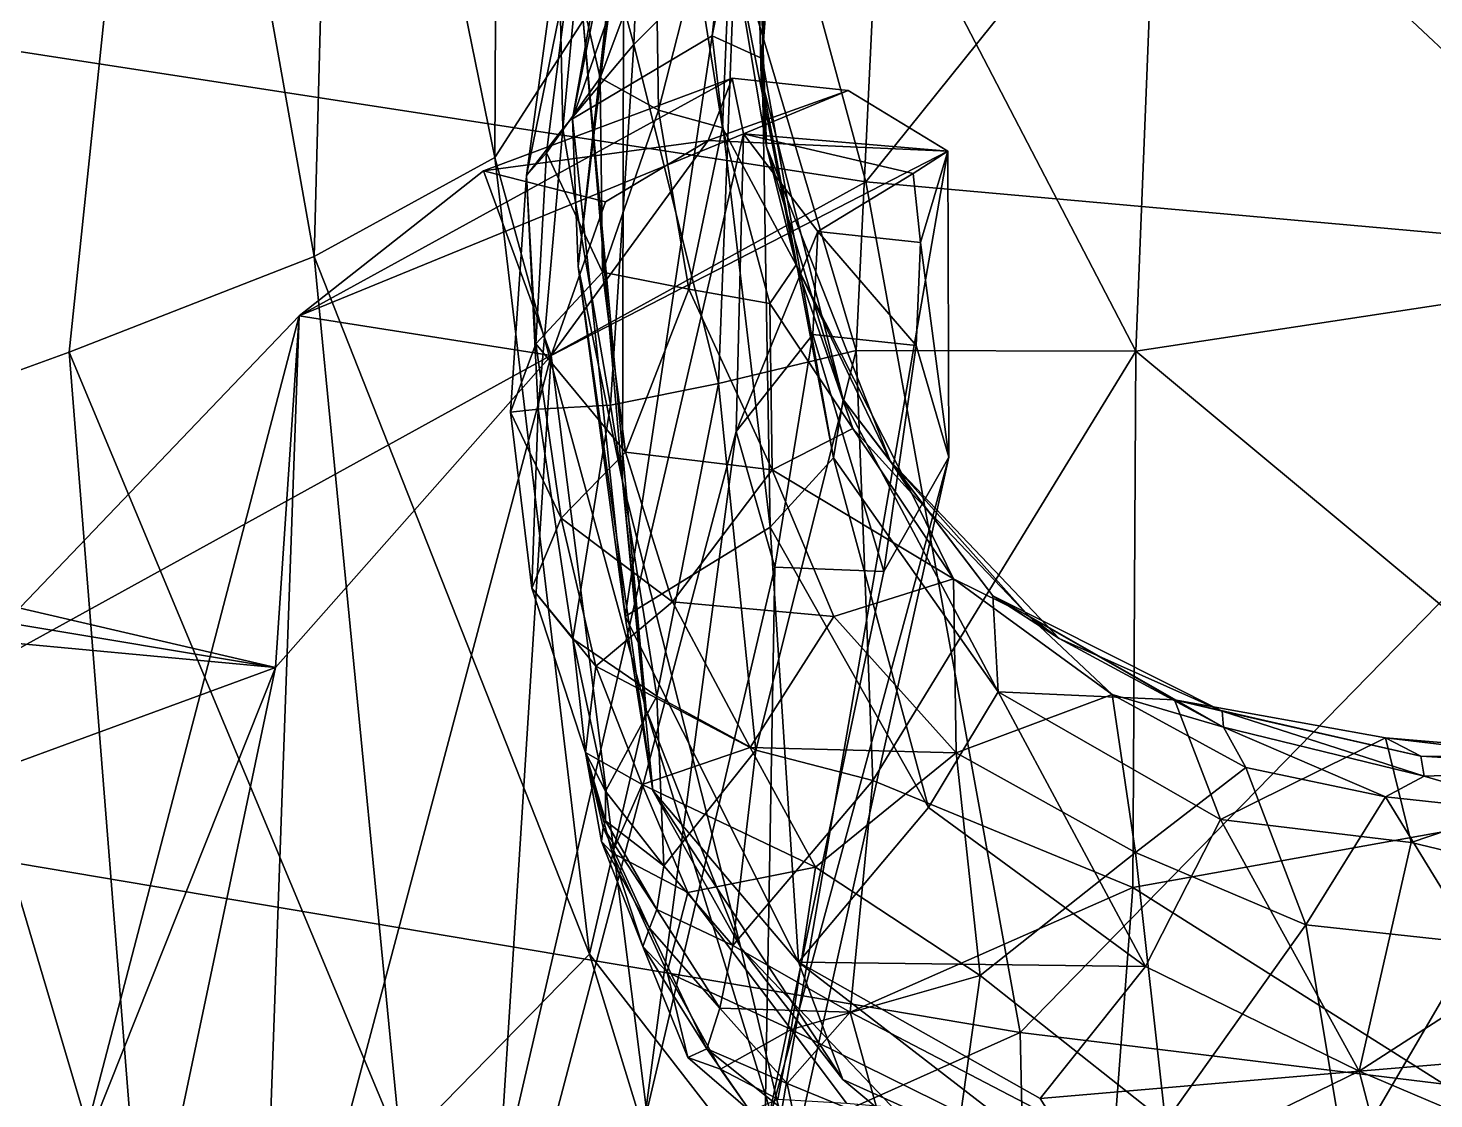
# Model space of a CAD drawing. Extents: x -1.1 to 1.1, y -3.78 to 5.59.
# Drawn here: x 0.412 to 0.7621, y 0.7718 to 1.0385 of the extents above; entities that cross this region are included whole.
import ezdxf

# ---------------------------------------------------------------- set-up
doc = ezdxf.new("R2010")
doc.units = 0
doc.layers.add('STEGOSRS$LWO', color=1, linetype='CONTINUOUS')

msp = doc.modelspace()

# ---------------------------------------------------------------- linework, layer by layer
at = {"layer": 'STEGOSRS$LWO'}
for points in [[(0.31359, 1.0476, 3.16647), (0.62066, 1.00022, 2.93404), (0.56274, 1.2133, 2.87026)], [(0.76454, 1.17932, 2.73385), (0.56274, 1.2133, 2.87026), (0.62066, 1.00022, 2.93404)], [(0.48896, 1.19879, 1.4762), (0.52916, 1.20213, 1.37961), (0.52826, 1.00633, 1.36482)], [(0.52826, 1.00633, 1.36482), (0.52916, 1.20213, 1.37961), (0.55025, 1.04044, 1.2709)], [(0.44632, 1.18907, 1.57167), (0.48896, 1.19879, 1.4762), (0.48321, 0.98169, 1.44832)], [(0.52826, 1.00633, 1.36482), (0.48321, 0.98169, 1.44832), (0.48896, 1.19879, 1.4762)], [(0.37465, 0.94053, 1.57852), (0.39854, 1.19274, 1.65466), (0.44632, 1.18907, 1.57167)], [(0.42219, 0.95779, 1.52469), (0.37465, 0.94053, 1.57852), (0.44632, 1.18907, 1.57167)], [(0.48321, 0.98169, 1.44832), (0.42219, 0.95779, 1.52469), (0.44632, 1.18907, 1.57167)], [(0.62066, 1.00022, 2.93404), (0.84637, 0.98004, 2.77876), (0.76454, 1.17932, 2.73385)], [(0.58235, 1.03664, 0.88125), (0.59501, 1.15146, 0.93464), (0.60215, 1.15306, 0.89389)], [(0.58235, 1.03664, 0.88125), (0.60215, 1.15306, 0.89389), (0.60292, 1.13917, 0.78231)], [(0.59501, 1.15146, 0.93464), (0.58235, 1.03664, 0.88125), (0.54755, 1.01596, 0.9862)], [(0.54755, 1.01596, 0.9862), (0.57185, 1.13595, 1.01951), (0.59501, 1.15146, 0.93464)], [(0.60292, 1.13917, 0.78231), (0.59479, 1.03098, 0.76969), (0.58235, 1.03664, 0.88125)], [(0.59479, 1.03098, 0.76969), (0.60292, 1.13917, 0.78231), (0.59806, 1.12294, 0.63143)], [(0.56533, 1.11625, 1.0837), (0.57185, 1.13595, 1.01951), (0.54755, 1.01596, 0.9862)], [(0.59461, 1.02613, 0.62775), (0.59806, 1.12294, 0.63143), (0.59272, 1.10062, 0.48097)], [(0.59806, 1.12294, 0.63143), (0.59461, 1.02613, 0.62775), (0.59479, 1.03098, 0.76969)], [(0.69351, 1.09953, -0.00308), (0.82329, 1.12235, -0.00414), (0.82258, 0.97858, -0.00036)], [(0.54897, 0.97915, 1.05595), (0.56533, 1.11625, 1.0837), (0.54755, 1.01596, 0.9862)], [(0.56037, 1.08062, 1.17209), (0.56533, 1.11625, 1.0837), (0.54897, 0.97915, 1.05595)], [(0.5512, 1.07741, 0.04855), (0.56566, 1.10465, 0.0311), (0.56285, 1.03442, 0.0238)], [(0.58811, 1.0597, 0.00917), (0.56285, 1.03442, 0.0238), (0.56566, 1.10465, 0.0311)], [(0.59586, 1.00903, 0.48787), (0.59272, 1.10062, 0.48097), (0.58694, 1.06235, 0.37604)], [(0.59272, 1.10062, 0.48097), (0.59586, 1.00903, 0.48787), (0.59461, 1.02613, 0.62775)], [(0.62416, 1.08083, 0.00124), (0.69351, 1.09953, -0.00308), (0.68794, 0.95809, -0.00376)], [(0.82258, 0.97858, -0.00036), (0.68794, 0.95809, -0.00376), (0.69351, 1.09953, -0.00308)], [(0.56006, 0.92557, 1.15558), (0.56037, 1.08062, 1.17209), (0.54897, 0.97915, 1.05595)], [(0.55025, 1.04044, 1.2709), (0.56037, 1.08062, 1.17209), (0.56006, 0.92557, 1.15558)], [(0.58811, 1.0597, 0.00917), (0.62416, 1.08083, 0.00124), (0.61822, 0.95827, -0.00129)], [(0.68794, 0.95809, -0.00376), (0.61822, 0.95827, -0.00129), (0.62416, 1.08083, 0.00124)], [(0.54416, 1.06098, 0.07449), (0.5512, 1.07741, 0.04855), (0.54513, 1.01349, 0.04554)], [(0.56285, 1.03442, 0.0238), (0.54513, 1.01349, 0.04554), (0.5512, 1.07741, 0.04855)], [(0.55443, 1.02612, 0.17167), (0.56104, 1.07463, 0.1743), (0.54743, 1.05725, 0.11744)], [(0.56104, 1.07463, 0.1743), (0.55443, 1.02612, 0.17167), (0.56835, 1.06317, 0.23394)], [(0.56903, 1.01813, 0.24027), (0.56835, 1.06317, 0.23394), (0.55443, 1.02612, 0.17167)], [(0.57839, 1.05488, 0.3017), (0.56835, 1.06317, 0.23394), (0.56903, 1.01813, 0.24027)], [(0.58694, 1.06235, 0.37604), (0.57839, 1.05488, 0.3017), (0.58496, 1.01371, 0.31708)], [(0.60332, 0.9796, 0.38695), (0.58694, 1.06235, 0.37604), (0.58496, 1.01371, 0.31708)], [(0.58694, 1.06235, 0.37604), (0.60332, 0.9796, 0.38695), (0.59586, 1.00903, 0.48787)], [(0.54743, 1.05725, 0.11744), (0.54416, 1.06098, 0.07449), (0.53608, 1.00184, 0.07831)], [(0.54513, 1.01349, 0.04554), (0.53608, 1.00184, 0.07831), (0.54416, 1.06098, 0.07449)], [(0.56285, 1.03442, 0.0238), (0.58811, 1.0597, 0.00917), (0.58393, 0.95004, 0.00866)], [(0.61822, 0.95827, -0.00129), (0.58393, 0.95004, 0.00866), (0.58811, 1.0597, 0.00917)], [(0.54112, 1.00745, 0.12211), (0.54743, 1.05725, 0.11744), (0.53608, 1.00184, 0.07831)], [(0.54743, 1.05725, 0.11744), (0.54112, 1.00745, 0.12211), (0.55443, 1.02612, 0.17167)], [(0.58496, 1.01371, 0.31708), (0.57839, 1.05488, 0.3017), (0.56903, 1.01813, 0.24027)], [(0.62066, 1.00022, 2.93404), (0.31359, 1.0476, 3.16647), (0.3352, 0.84302, 3.22261)], [(0.52826, 1.00633, 1.36482), (0.55025, 1.04044, 1.2709), (0.56593, 0.86869, 1.26888)], [(0.56593, 0.86869, 1.26888), (0.55025, 1.04044, 1.2709), (0.56006, 0.92557, 1.15558)], [(0.56066, 0.892, 0.95696), (0.54755, 1.01596, 0.9862), (0.58235, 1.03664, 0.88125)], [(0.58235, 1.03664, 0.88125), (0.59679, 0.9142, 0.85833), (0.56066, 0.892, 0.95696)], [(0.59679, 0.9142, 0.85833), (0.58235, 1.03664, 0.88125), (0.59479, 1.03098, 0.76969)], [(0.54513, 1.01349, 0.04554), (0.56285, 1.03442, 0.0238), (0.55703, 0.94465, 0.02714)], [(0.58393, 0.95004, 0.00866), (0.55703, 0.94465, 0.02714), (0.56285, 1.03442, 0.0238)], [(0.61258, 0.93153, 0.75887), (0.59479, 1.03098, 0.76969), (0.59461, 1.02613, 0.62775)], [(0.59479, 1.03098, 0.76969), (0.61258, 0.93153, 0.75887), (0.59679, 0.9142, 0.85833)], [(0.58736, 1.0261, 4.2167), (0.52544, 1.00301, 3.96242), (0.4795, 0.9669, 3.84858)], [(0.4795, 0.9669, 3.84858), (0.59014, 1.01219, 4.29613), (0.58736, 1.0261, 4.2167)], [(0.58139, 1.01051, 4.05227), (0.52544, 1.00301, 3.96242), (0.58736, 1.0261, 4.2167)], [(0.55505, 0.97775, 0.17918), (0.55443, 1.02612, 0.17167), (0.54112, 1.00745, 0.12211)], [(0.55443, 1.02612, 0.17167), (0.55505, 0.97775, 0.17918), (0.56903, 1.01813, 0.24027)], [(0.61625, 1.02298, 4.2154), (0.58139, 1.01051, 4.05227), (0.58736, 1.0261, 4.2167)], [(0.61625, 1.02298, 4.2154), (0.58736, 1.0261, 4.2167), (0.59014, 1.01219, 4.29613)], [(0.59461, 1.02613, 0.62775), (0.61502, 0.94601, 0.62704), (0.61258, 0.93153, 0.75887)], [(0.61502, 0.94601, 0.62704), (0.59461, 1.02613, 0.62775), (0.59586, 1.00903, 0.48787)], [(0.58139, 1.01051, 4.05227), (0.61625, 1.02298, 4.2154), (0.64109, 1.00793, 4.2758)], [(0.64109, 1.00793, 4.2758), (0.61625, 1.02298, 4.2154), (0.59014, 1.01219, 4.29613)], [(0.54897, 0.97915, 1.05595), (0.54755, 1.01596, 0.9862), (0.56066, 0.892, 0.95696)], [(0.57653, 0.9735, 0.24416), (0.56903, 1.01813, 0.24027), (0.55505, 0.97775, 0.17918)], [(0.58496, 1.01371, 0.31708), (0.56903, 1.01813, 0.24027), (0.57653, 0.9735, 0.24416)], [(0.46131, 0.45607, 4.04052), (0.58836, 0.93803, 4.32933), (0.59014, 1.01219, 4.29613)], [(0.46131, 0.45607, 4.04052), (0.59014, 1.01219, 4.29613), (0.4795, 0.9669, 3.84858)], [(0.53608, 1.00184, 0.07831), (0.54513, 1.01349, 0.04554), (0.53901, 0.94364, 0.05123)], [(0.55703, 0.94465, 0.02714), (0.53901, 0.94364, 0.05123), (0.54513, 1.01349, 0.04554)], [(0.59676, 0.96992, 0.314), (0.58496, 1.01371, 0.31708), (0.57653, 0.9735, 0.24416)], [(0.60332, 0.9796, 0.38695), (0.58496, 1.01371, 0.31708), (0.59676, 0.96992, 0.314)], [(0.59014, 1.01219, 4.29613), (0.58836, 0.93803, 4.32933), (0.60869, 0.98786, 4.33228)], [(0.6324, 1.00236, 4.30831), (0.59014, 1.01219, 4.29613), (0.60869, 0.98786, 4.33228)], [(0.6324, 1.00236, 4.30831), (0.64109, 1.00793, 4.2758), (0.59014, 1.01219, 4.29613)], [(0.58139, 1.01051, 4.05227), (0.55577, 0.99528, 3.94082), (0.52544, 1.00301, 3.96242)], [(0.64109, 1.00793, 4.2758), (0.54229, 0.95698, 3.8316), (0.58139, 1.01051, 4.05227)], [(0.54229, 0.95698, 3.8316), (0.55577, 0.99528, 3.94082), (0.58139, 1.01051, 4.05227)], [(0.62667, 0.93076, 0.48277), (0.59586, 1.00903, 0.48787), (0.60332, 0.9796, 0.38695)], [(0.59586, 1.00903, 0.48787), (0.62667, 0.93076, 0.48277), (0.61502, 0.94601, 0.62704)], [(0.48321, 0.98169, 1.44832), (0.52826, 1.00633, 1.36482), (0.55177, 0.80787, 1.37434)], [(0.55177, 0.80787, 1.37434), (0.52826, 1.00633, 1.36482), (0.56593, 0.86869, 1.26888)], [(0.53842, 0.95991, 0.12087), (0.54112, 1.00745, 0.12211), (0.53608, 1.00184, 0.07831)], [(0.54112, 1.00745, 0.12211), (0.53842, 0.95991, 0.12087), (0.55505, 0.97775, 0.17918)], [(0.54229, 0.95698, 3.8316), (0.64109, 1.00793, 4.2758), (0.58024, 0.65662, 4.16274)], [(0.64109, 1.00793, 4.2758), (0.64133, 0.9317, 4.31803), (0.58024, 0.65662, 4.16274)], [(0.6324, 1.00236, 4.30831), (0.6343, 0.98514, 4.32702), (0.64109, 1.00793, 4.2758)], [(0.64133, 0.9317, 4.31803), (0.64109, 1.00793, 4.2758), (0.6343, 0.98514, 4.32702)], [(0.54229, 0.95698, 3.8316), (0.4795, 0.9669, 3.84858), (0.52544, 1.00301, 3.96242)], [(0.55577, 0.99528, 3.94082), (0.54229, 0.95698, 3.8316), (0.52544, 1.00301, 3.96242)], [(0.53608, 1.00184, 0.07831), (0.53212, 0.94288, 0.08055), (0.53842, 0.95991, 0.12087)], [(0.53901, 0.94364, 0.05123), (0.53212, 0.94288, 0.08055), (0.53608, 1.00184, 0.07831)], [(0.6343, 0.98514, 4.32702), (0.6324, 1.00236, 4.30831), (0.60869, 0.98786, 4.33228)], [(0.3352, 0.84302, 3.22261), (0.65912, 0.78833, 2.9548), (0.62066, 1.00022, 2.93404)], [(0.84637, 0.98004, 2.77876), (0.62066, 1.00022, 2.93404), (0.65912, 0.78833, 2.9548)], [(0.58836, 0.93803, 4.32933), (0.60742, 0.96218, 4.3397), (0.60869, 0.98786, 4.33228)], [(0.60869, 0.98786, 4.33228), (0.60742, 0.96218, 4.3397), (0.63316, 0.95944, 4.33441)], [(0.63316, 0.95944, 4.33441), (0.6343, 0.98514, 4.32702), (0.60869, 0.98786, 4.33228)], [(0.6343, 0.98514, 4.32702), (0.63316, 0.95944, 4.33441), (0.64133, 0.9317, 4.31803)], [(0.42219, 0.95779, 1.52469), (0.48321, 0.98169, 1.44832), (0.50482, 0.7598, 1.46118)], [(0.55177, 0.80787, 1.37434), (0.50482, 0.7598, 1.46118), (0.48321, 0.98169, 1.44832)], [(0.56079, 0.93288, 0.1828), (0.55505, 0.97775, 0.17918), (0.53842, 0.95991, 0.12087)], [(0.56759, 0.84866, 1.03662), (0.54897, 0.97915, 1.05595), (0.56066, 0.892, 0.95696)], [(0.56006, 0.92557, 1.15558), (0.54897, 0.97915, 1.05595), (0.56759, 0.84866, 1.03662)], [(0.55505, 0.97775, 0.17918), (0.56079, 0.93288, 0.1828), (0.57653, 0.9735, 0.24416)], [(0.60332, 0.9796, 0.38695), (0.59676, 0.96992, 0.314), (0.61741, 0.93881, 0.33801)], [(0.63209, 0.92263, 0.38628), (0.60332, 0.9796, 0.38695), (0.61741, 0.93881, 0.33801)], [(0.60332, 0.9796, 0.38695), (0.63209, 0.92263, 0.38628), (0.62667, 0.93076, 0.48277)], [(0.65912, 0.78833, 2.9548), (0.88948, 0.76026, 2.774), (0.84637, 0.98004, 2.77876)], [(0.68794, 0.95809, -0.00376), (0.82258, 0.97858, -0.00036), (0.81986, 0.84834, 0.00208)], [(0.59729, 0.92852, 0.25727), (0.57653, 0.9735, 0.24416), (0.56079, 0.93288, 0.1828)], [(0.59676, 0.96992, 0.314), (0.57653, 0.9735, 0.24416), (0.59729, 0.92852, 0.25727)], [(0.21911, -0.02967, 3.45069), (0.46131, 0.45607, 4.04052), (0.4795, 0.9669, 3.84858)], [(0.21911, -0.02967, 3.45069), (0.4795, 0.9669, 3.84858), (0.40642, 0.8905, 3.61086)], [(0.47363, 0.87924, 3.58584), (0.40642, 0.8905, 3.61086), (0.4795, 0.9669, 3.84858)], [(0.54229, 0.95698, 3.8316), (0.47363, 0.87924, 3.58584), (0.4795, 0.9669, 3.84858)], [(0.61741, 0.93881, 0.33801), (0.59676, 0.96992, 0.314), (0.59729, 0.92852, 0.25727)], [(0.54474, 0.91645, 0.12451), (0.53842, 0.95991, 0.12087), (0.53212, 0.94288, 0.08055)], [(0.53842, 0.95991, 0.12087), (0.54474, 0.91645, 0.12451), (0.56079, 0.93288, 0.1828)], [(0.59794, 0.90424, 4.32708), (0.60742, 0.96218, 4.3397), (0.58836, 0.93803, 4.32933)], [(0.60742, 0.96218, 4.3397), (0.59794, 0.90424, 4.32708), (0.62513, 0.90322, 4.32233)], [(0.62513, 0.90322, 4.32233), (0.63316, 0.95944, 4.33441), (0.60742, 0.96218, 4.3397)], [(0.54229, 0.95698, 3.8316), (0.50533, 0.3749, 3.97895), (0.29168, 0.0152, 3.35456)], [(0.47363, 0.87924, 3.58584), (0.54229, 0.95698, 3.8316), (0.29168, 0.0152, 3.35456)], [(0.37465, 0.94053, 1.57852), (0.42219, 0.95779, 1.52469), (0.44146, 0.71527, 1.54431)], [(0.50482, 0.7598, 1.46118), (0.44146, 0.71527, 1.54431), (0.42219, 0.95779, 1.52469)], [(0.54229, 0.95698, 3.8316), (0.58024, 0.65662, 4.16274), (0.50533, 0.3749, 3.97895)], [(0.58393, 0.95004, 0.00866), (0.61822, 0.95827, -0.00129), (0.59326, 0.85866, 0.01251)], [(0.61822, 0.95827, -0.00129), (0.62235, 0.85112, 0.00329), (0.59326, 0.85866, 0.01251)], [(0.61822, 0.95827, -0.00129), (0.68794, 0.95809, -0.00376), (0.62235, 0.85112, 0.00329)], [(0.68794, 0.95809, -0.00376), (0.68717, 0.82445, -0.00112), (0.62235, 0.85112, 0.00329)], [(0.64133, 0.9317, 4.31803), (0.63316, 0.95944, 4.33441), (0.62513, 0.90322, 4.32233)], [(0.81986, 0.84834, 0.00208), (0.68717, 0.82445, -0.00112), (0.68794, 0.95809, -0.00376)], [(0.55703, 0.94465, 0.02714), (0.58393, 0.95004, 0.00866), (0.56856, 0.87211, 0.02736)], [(0.58393, 0.95004, 0.00866), (0.59326, 0.85866, 0.01251), (0.56856, 0.87211, 0.02736)], [(0.65358, 0.87324, 0.74305), (0.61258, 0.93153, 0.75887), (0.61502, 0.94601, 0.62704)], [(0.61502, 0.94601, 0.62704), (0.6523, 0.89709, 0.60036), (0.65358, 0.87324, 0.74305)], [(0.6523, 0.89709, 0.60036), (0.61502, 0.94601, 0.62704), (0.62667, 0.93076, 0.48277)], [(0.53212, 0.94288, 0.08055), (0.53901, 0.94364, 0.05123), (0.53741, 0.89907, 0.07887)], [(0.53212, 0.94288, 0.08055), (0.53741, 0.89907, 0.07887), (0.54474, 0.91645, 0.12451)], [(0.53901, 0.94364, 0.05123), (0.54767, 0.88644, 0.04976), (0.53741, 0.89907, 0.07887)], [(0.53901, 0.94364, 0.05123), (0.55703, 0.94465, 0.02714), (0.54767, 0.88644, 0.04976)], [(0.55703, 0.94465, 0.02714), (0.56856, 0.87211, 0.02736), (0.54767, 0.88644, 0.04976)], [(0.44146, 0.71527, 1.54431), (0.38425, 0.68401, 1.59918), (0.37465, 0.94053, 1.57852)], [(0.64245, 0.90137, 0.32536), (0.61741, 0.93881, 0.33801), (0.59729, 0.92852, 0.25727)], [(0.63209, 0.92263, 0.38628), (0.61741, 0.93881, 0.33801), (0.64245, 0.90137, 0.32536)], [(0.58836, 0.93803, 4.32933), (0.46131, 0.45607, 4.04052), (0.5654, 0.76587, 4.25452)], [(0.5654, 0.76587, 4.25452), (0.59794, 0.90424, 4.32708), (0.58836, 0.93803, 4.32933)], [(0.57245, 0.89562, 0.18651), (0.56079, 0.93288, 0.1828), (0.54474, 0.91645, 0.12451)], [(0.56079, 0.93288, 0.1828), (0.57245, 0.89562, 0.18651), (0.59729, 0.92852, 0.25727)], [(0.58024, 0.65662, 4.16274), (0.64133, 0.9317, 4.31803), (0.59548, 0.76248, 4.24797)], [(0.64133, 0.9317, 4.31803), (0.62513, 0.90322, 4.32233), (0.59548, 0.76248, 4.24797)], [(0.63627, 0.84439, 0.85452), (0.59679, 0.9142, 0.85833), (0.61258, 0.93153, 0.75887)], [(0.61258, 0.93153, 0.75887), (0.65358, 0.87324, 0.74305), (0.63627, 0.84439, 0.85452)], [(0.61267, 0.89196, 0.24274), (0.59729, 0.92852, 0.25727), (0.57245, 0.89562, 0.18651)], [(0.59729, 0.92852, 0.25727), (0.61267, 0.89196, 0.24274), (0.64245, 0.90137, 0.32536)], [(0.62667, 0.93076, 0.48277), (0.63209, 0.92263, 0.38628), (0.66116, 0.89216, 0.39761)], [(0.66879, 0.88651, 0.4767), (0.62667, 0.93076, 0.48277), (0.66116, 0.89216, 0.39761)], [(0.62667, 0.93076, 0.48277), (0.66879, 0.88651, 0.4767), (0.6523, 0.89709, 0.60036)], [(0.58953, 0.80945, 1.14505), (0.56006, 0.92557, 1.15558), (0.56759, 0.84866, 1.03662)], [(0.56593, 0.86869, 1.26888), (0.56006, 0.92557, 1.15558), (0.58953, 0.80945, 1.14505)], [(0.66116, 0.89216, 0.39761), (0.63209, 0.92263, 0.38628), (0.64245, 0.90137, 0.32536)], [(0.55341, 0.87959, 0.12476), (0.54474, 0.91645, 0.12451), (0.53741, 0.89907, 0.07887)], [(0.54474, 0.91645, 0.12451), (0.55341, 0.87959, 0.12476), (0.57245, 0.89562, 0.18651)], [(0.60387, 0.80589, 0.95837), (0.56066, 0.892, 0.95696), (0.59679, 0.9142, 0.85833)], [(0.59679, 0.9142, 0.85833), (0.63627, 0.84439, 0.85452), (0.60387, 0.80589, 0.95837)], [(0.37737, 0.88828, 3.20688), (0.3688, 0.90362, 3.22251), (0.47363, 0.87924, 3.58584)], [(0.47363, 0.87924, 3.58584), (0.3688, 0.90362, 3.22251), (0.40642, 0.8905, 3.61086)], [(0.59794, 0.90424, 4.32708), (0.5654, 0.76587, 4.25452), (0.59548, 0.76248, 4.24797)], [(0.59548, 0.76248, 4.24797), (0.62513, 0.90322, 4.32233), (0.59794, 0.90424, 4.32708)], [(0.64245, 0.90137, 0.32536), (0.61267, 0.89196, 0.24274), (0.64316, 0.85798, 0.25096)], [(0.66116, 0.89216, 0.39761), (0.64245, 0.90137, 0.32536), (0.68198, 0.87256, 0.33922)], [(0.68198, 0.87256, 0.33922), (0.64245, 0.90137, 0.32536), (0.64316, 0.85798, 0.25096)], [(0.53741, 0.89907, 0.07887), (0.55078, 0.8581, 0.0779), (0.55341, 0.87959, 0.12476)], [(0.53741, 0.89907, 0.07887), (0.54767, 0.88644, 0.04976), (0.55078, 0.8581, 0.0779)], [(0.65358, 0.87324, 0.74305), (0.6523, 0.89709, 0.60036), (0.69756, 0.87125, 0.62755)], [(0.6523, 0.89709, 0.60036), (0.66879, 0.88651, 0.4767), (0.70944, 0.86836, 0.49014)], [(0.69756, 0.87125, 0.62755), (0.6523, 0.89709, 0.60036), (0.70944, 0.86836, 0.49014)], [(0.59186, 0.85931, 0.19087), (0.57245, 0.89562, 0.18651), (0.55341, 0.87959, 0.12476)], [(0.57245, 0.89562, 0.18651), (0.59186, 0.85931, 0.19087), (0.61267, 0.89196, 0.24274)], [(0.56759, 0.84866, 1.03662), (0.56066, 0.892, 0.95696), (0.60387, 0.80589, 0.95837)], [(0.64316, 0.85798, 0.25096), (0.61267, 0.89196, 0.24274), (0.59186, 0.85931, 0.19087)], [(0.70972, 0.86437, 0.39409), (0.66116, 0.89216, 0.39761), (0.68198, 0.87256, 0.33922)], [(0.66879, 0.88651, 0.4767), (0.66116, 0.89216, 0.39761), (0.70972, 0.86437, 0.39409)], [(0.35638, 0.8363, 3.15945), (0.37737, 0.88828, 3.20688), (0.47363, 0.87924, 3.58584)], [(0.54767, 0.88644, 0.04976), (0.55577, 0.84846, 0.05224), (0.55078, 0.8581, 0.0779)], [(0.54767, 0.88644, 0.04976), (0.56856, 0.87211, 0.02736), (0.55577, 0.84846, 0.05224)], [(0.70944, 0.86836, 0.49014), (0.66879, 0.88651, 0.4767), (0.70972, 0.86437, 0.39409)], [(0.29168, 0.0152, 3.35456), (0.30709, 0.46132, 3.17871), (0.47363, 0.87924, 3.58584)], [(0.30709, 0.46132, 3.17871), (0.35638, 0.8363, 3.15945), (0.47363, 0.87924, 3.58584)], [(0.56497, 0.85011, 0.12407), (0.55341, 0.87959, 0.12476), (0.55078, 0.8581, 0.0779)], [(0.55341, 0.87959, 0.12476), (0.56497, 0.85011, 0.12407), (0.59186, 0.85931, 0.19087)], [(0.56856, 0.87211, 0.02736), (0.57033, 0.82989, 0.03675), (0.55577, 0.84846, 0.05224)], [(0.56856, 0.87211, 0.02736), (0.59326, 0.85866, 0.01251), (0.57033, 0.82989, 0.03675)], [(0.69032, 0.8048, 0.85906), (0.63627, 0.84439, 0.85452), (0.65358, 0.87324, 0.74305)], [(0.68198, 0.87256, 0.33922), (0.64316, 0.85798, 0.25096), (0.68786, 0.83319, 0.26096)], [(0.70896, 0.84145, 0.75536), (0.65358, 0.87324, 0.74305), (0.69756, 0.87125, 0.62755)], [(0.65358, 0.87324, 0.74305), (0.70896, 0.84145, 0.75536), (0.69032, 0.8048, 0.85906)], [(0.70972, 0.86437, 0.39409), (0.68198, 0.87256, 0.33922), (0.7153, 0.85438, 0.33626)], [(0.7153, 0.85438, 0.33626), (0.68198, 0.87256, 0.33922), (0.68786, 0.83319, 0.26096)], [(0.55177, 0.80787, 1.37434), (0.56593, 0.86869, 1.26888), (0.60673, 0.73708, 1.27273)], [(0.60673, 0.73708, 1.27273), (0.56593, 0.86869, 1.26888), (0.58953, 0.80945, 1.14505)], [(0.70896, 0.84145, 0.75536), (0.69756, 0.87125, 0.62755), (0.75012, 0.86172, 0.61887)], [(0.69756, 0.87125, 0.62755), (0.70944, 0.86836, 0.49014), (0.75891, 0.8572, 0.48384)], [(0.75012, 0.86172, 0.61887), (0.69756, 0.87125, 0.62755), (0.75891, 0.8572, 0.48384)], [(0.70944, 0.86836, 0.49014), (0.70972, 0.86437, 0.39409), (0.75976, 0.8522, 0.39772)], [(0.75891, 0.8572, 0.48384), (0.70944, 0.86836, 0.49014), (0.75976, 0.8522, 0.39772)], [(0.75645, 0.83567, 0.74404), (0.70896, 0.84145, 0.75536), (0.75012, 0.86172, 0.61887)], [(0.70972, 0.86437, 0.39409), (0.7153, 0.85438, 0.33626), (0.75011, 0.84705, 0.34085)], [(0.75976, 0.8522, 0.39772), (0.70972, 0.86437, 0.39409), (0.75011, 0.84705, 0.34085)], [(0.75645, 0.83567, 0.74404), (0.75012, 0.86172, 0.61887), (0.81176, 0.85443, 0.65014)], [(0.75012, 0.86172, 0.61887), (0.75891, 0.8572, 0.48384), (0.8123, 0.85655, 0.50643)], [(0.81176, 0.85443, 0.65014), (0.75012, 0.86172, 0.61887), (0.8123, 0.85655, 0.50643)], [(0.55582, 0.84109, 0.05843), (0.55078, 0.8581, 0.0779), (0.55577, 0.84846, 0.05224)], [(0.55519, 0.83941, 0.06474), (0.55078, 0.8581, 0.0779), (0.55582, 0.84109, 0.05843)], [(0.55477, 0.83597, 0.07101), (0.55078, 0.8581, 0.0779), (0.55519, 0.83941, 0.06474)], [(0.55747, 0.83308, 0.08229), (0.55078, 0.8581, 0.0779), (0.55477, 0.83597, 0.07101)], [(0.55078, 0.8581, 0.0779), (0.55747, 0.83308, 0.08229), (0.56497, 0.85011, 0.12407)], [(0.60808, 0.8295, 0.17377), (0.59186, 0.85931, 0.19087), (0.56497, 0.85011, 0.12407)], [(0.59326, 0.85866, 0.01251), (0.58754, 0.81006, 0.02265), (0.57033, 0.82989, 0.03675)], [(0.59326, 0.85866, 0.01251), (0.62235, 0.85112, 0.00329), (0.58754, 0.81006, 0.02265)], [(0.59186, 0.85931, 0.19087), (0.60808, 0.8295, 0.17377), (0.64316, 0.85798, 0.25096)], [(0.64316, 0.85798, 0.25096), (0.60808, 0.8295, 0.17377), (0.64913, 0.80253, 0.18251)], [(0.68786, 0.83319, 0.26096), (0.64316, 0.85798, 0.25096), (0.64913, 0.80253, 0.18251)], [(0.75891, 0.8572, 0.48384), (0.75976, 0.8522, 0.39772), (0.81259, 0.85391, 0.40432)], [(0.8123, 0.85655, 0.50643), (0.75891, 0.8572, 0.48384), (0.81259, 0.85391, 0.40432)], [(0.62235, 0.85112, 0.00329), (0.61674, 0.79338, 0.00976), (0.58754, 0.81006, 0.02265)], [(0.62235, 0.85112, 0.00329), (0.68717, 0.82445, -0.00112), (0.61674, 0.79338, 0.00976)], [(0.7153, 0.85438, 0.33626), (0.68786, 0.83319, 0.26096), (0.73022, 0.81516, 0.26198)], [(0.75011, 0.84705, 0.34085), (0.7153, 0.85438, 0.33626), (0.73022, 0.81516, 0.26198)], [(0.75976, 0.8522, 0.39772), (0.75011, 0.84705, 0.34085), (0.79306, 0.84242, 0.33965)], [(0.81143, 0.82249, 0.78362), (0.75645, 0.83567, 0.74404), (0.81176, 0.85443, 0.65014)], [(0.81259, 0.85391, 0.40432), (0.75976, 0.8522, 0.39772), (0.79306, 0.84242, 0.33965)], [(0.55582, 0.84109, 0.05843), (0.55577, 0.84846, 0.05224), (0.57033, 0.82989, 0.03675)], [(0.5763, 0.82322, 0.11253), (0.56497, 0.85011, 0.12407), (0.55747, 0.83308, 0.08229)], [(0.56497, 0.85011, 0.12407), (0.5763, 0.82322, 0.11253), (0.60808, 0.8295, 0.17377)], [(0.61495, 0.77668, 1.032), (0.56759, 0.84866, 1.03662), (0.60387, 0.80589, 0.95837)], [(0.58953, 0.80945, 1.14505), (0.56759, 0.84866, 1.03662), (0.61495, 0.77668, 1.032)], [(0.68717, 0.82445, -0.00112), (0.81986, 0.84834, 0.00208), (0.79173, 0.75835, -0.00041)], [(0.69032, 0.8048, 0.85906), (0.60387, 0.80589, 0.95837), (0.63627, 0.84439, 0.85452)], [(0.75011, 0.84705, 0.34085), (0.73022, 0.81516, 0.26198), (0.77246, 0.8106, 0.26276)], [(0.79306, 0.84242, 0.33965), (0.75011, 0.84705, 0.34085), (0.77246, 0.8106, 0.26276)], [(0.65912, 0.78833, 2.9548), (0.3352, 0.84302, 3.22261), (0.34332, 0.6469, 3.25095)], [(0.55519, 0.83941, 0.06474), (0.55582, 0.84109, 0.05843), (0.56862, 0.81899, 0.04347)], [(0.57033, 0.82989, 0.03675), (0.56862, 0.81899, 0.04347), (0.55582, 0.84109, 0.05843)], [(0.74356, 0.77869, 0.89417), (0.69032, 0.8048, 0.85906), (0.70896, 0.84145, 0.75536)], [(0.70896, 0.84145, 0.75536), (0.75645, 0.83567, 0.74404), (0.74356, 0.77869, 0.89417)], [(0.55477, 0.83597, 0.07101), (0.55519, 0.83941, 0.06474), (0.56672, 0.81433, 0.05304)], [(0.56862, 0.81899, 0.04347), (0.56672, 0.81433, 0.05304), (0.55519, 0.83941, 0.06474)], [(0.56672, 0.81433, 0.05304), (0.5651, 0.80976, 0.06195), (0.55477, 0.83597, 0.07101)], [(0.55747, 0.83308, 0.08229), (0.55477, 0.83597, 0.07101), (0.5651, 0.80976, 0.06195)], [(0.74356, 0.77869, 0.89417), (0.75645, 0.83567, 0.74404), (0.81143, 0.82249, 0.78362)], [(0.5651, 0.80976, 0.06195), (0.57116, 0.80337, 0.07554), (0.55747, 0.83308, 0.08229)], [(0.55747, 0.83308, 0.08229), (0.57116, 0.80337, 0.07554), (0.5763, 0.82322, 0.11253)], [(0.68786, 0.83319, 0.26096), (0.64913, 0.80253, 0.18251), (0.69531, 0.76601, 0.16642)], [(0.73022, 0.81516, 0.26198), (0.68786, 0.83319, 0.26096), (0.69531, 0.76601, 0.16642)], [(0.56862, 0.81899, 0.04347), (0.57033, 0.82989, 0.03675), (0.58754, 0.81006, 0.02265)], [(0.60808, 0.8295, 0.17377), (0.5763, 0.82322, 0.11253), (0.60206, 0.78912, 0.11029)], [(0.64913, 0.80253, 0.18251), (0.60808, 0.8295, 0.17377), (0.60206, 0.78912, 0.11029)], [(0.60206, 0.78912, 0.11029), (0.5763, 0.82322, 0.11253), (0.57116, 0.80337, 0.07554)], [(0.68717, 0.82445, -0.00112), (0.68229, 0.75927, 0.00217), (0.61674, 0.79338, 0.00976)], [(0.79173, 0.75835, -0.00041), (0.68229, 0.75927, 0.00217), (0.68717, 0.82445, -0.00112)], [(0.81106, 0.78434, 0.87025), (0.74356, 0.77869, 0.89417), (0.81143, 0.82249, 0.78362)], [(0.56672, 0.81433, 0.05304), (0.56862, 0.81899, 0.04347), (0.58425, 0.79441, 0.02964)], [(0.58754, 0.81006, 0.02265), (0.58425, 0.79441, 0.02964), (0.56862, 0.81899, 0.04347)], [(0.5651, 0.80976, 0.06195), (0.56672, 0.81433, 0.05304), (0.58103, 0.7843, 0.04124)], [(0.58425, 0.79441, 0.02964), (0.58103, 0.7843, 0.04124), (0.56672, 0.81433, 0.05304)], [(0.73022, 0.81516, 0.26198), (0.69531, 0.76601, 0.16642), (0.74018, 0.75548, 0.17351)], [(0.77246, 0.8106, 0.26276), (0.73022, 0.81516, 0.26198), (0.74018, 0.75548, 0.17351)], [(0.58103, 0.7843, 0.04124), (0.57634, 0.78213, 0.05601), (0.5651, 0.80976, 0.06195)], [(0.57116, 0.80337, 0.07554), (0.5651, 0.80976, 0.06195), (0.57634, 0.78213, 0.05601)], [(0.58425, 0.79441, 0.02964), (0.58754, 0.81006, 0.02265), (0.61674, 0.79338, 0.00976)], [(0.64298, 0.75321, 1.13984), (0.58953, 0.80945, 1.14505), (0.61495, 0.77668, 1.032)], [(0.60673, 0.73708, 1.27273), (0.58953, 0.80945, 1.14505), (0.64298, 0.75321, 1.13984)], [(0.77246, 0.8106, 0.26276), (0.74018, 0.75548, 0.17351), (0.78322, 0.76371, 0.17737)], [(0.50482, 0.7598, 1.46118), (0.55177, 0.80787, 1.37434), (0.5994, 0.65271, 1.39314)], [(0.5994, 0.65271, 1.39314), (0.55177, 0.80787, 1.37434), (0.60673, 0.73708, 1.27273)], [(0.60387, 0.80589, 0.95837), (0.66407, 0.77189, 0.95065), (0.67954, 0.7475, 1.02122)], [(0.67954, 0.7475, 1.02122), (0.61495, 0.77668, 1.032), (0.60387, 0.80589, 0.95837)], [(0.60387, 0.80589, 0.95837), (0.69032, 0.8048, 0.85906), (0.66407, 0.77189, 0.95065)], [(0.57634, 0.78213, 0.05601), (0.58446, 0.77926, 0.06887), (0.57116, 0.80337, 0.07554)], [(0.57116, 0.80337, 0.07554), (0.58446, 0.77926, 0.06887), (0.60206, 0.78912, 0.11029)], [(0.64913, 0.80253, 0.18251), (0.60206, 0.78912, 0.11029), (0.64434, 0.76823, 0.12549)], [(0.64434, 0.76823, 0.12549), (0.69531, 0.76601, 0.16642), (0.64913, 0.80253, 0.18251)], [(0.74356, 0.77869, 0.89417), (0.66407, 0.77189, 0.95065), (0.69032, 0.8048, 0.85906)], [(0.58103, 0.7843, 0.04124), (0.58425, 0.79441, 0.02964), (0.60109, 0.77563, 0.01932)], [(0.61674, 0.79338, 0.00976), (0.60109, 0.77563, 0.01932), (0.58425, 0.79441, 0.02964)], [(0.62433, 0.76606, 0.01133), (0.60109, 0.77563, 0.01932), (0.61674, 0.79338, 0.00976)], [(0.68229, 0.75927, 0.00217), (0.62433, 0.76606, 0.01133), (0.61674, 0.79338, 0.00976)], [(0.34332, 0.6469, 3.25095), (0.66352, 0.58953, 2.92816), (0.65912, 0.78833, 2.9548)], [(0.60206, 0.78912, 0.11029), (0.58446, 0.77926, 0.06887), (0.59875, 0.77174, 0.07751)], [(0.59875, 0.77174, 0.07751), (0.6158, 0.77079, 0.10163), (0.60206, 0.78912, 0.11029)], [(0.6158, 0.77079, 0.10163), (0.64434, 0.76823, 0.12549), (0.60206, 0.78912, 0.11029)], [(0.88948, 0.76026, 2.774), (0.65912, 0.78833, 2.9548), (0.66352, 0.58953, 2.92816)], [(0.59183, 0.76876, 0.05285), (0.57634, 0.78213, 0.05601), (0.58103, 0.7843, 0.04124)], [(0.58446, 0.77926, 0.06887), (0.57634, 0.78213, 0.05601), (0.59183, 0.76876, 0.05285)], [(0.6029, 0.76682, 0.02951), (0.58103, 0.7843, 0.04124), (0.60109, 0.77563, 0.01932)], [(0.6029, 0.76682, 0.02951), (0.59183, 0.76876, 0.05285), (0.58103, 0.7843, 0.04124)], [(0.74356, 0.77869, 0.89417), (0.81106, 0.78434, 0.87025), (0.83208, 0.74108, 1.00579)], [(0.59875, 0.77174, 0.07751), (0.58446, 0.77926, 0.06887), (0.59183, 0.76876, 0.05285)], [(0.67954, 0.7475, 1.02122), (0.66407, 0.77189, 0.95065), (0.74356, 0.77869, 0.89417)], [(0.75435, 0.73747, 1.0145), (0.67954, 0.7475, 1.02122), (0.74356, 0.77869, 0.89417)], [(0.75435, 0.73747, 1.0145), (0.74356, 0.77869, 0.89417), (0.83208, 0.74108, 1.00579)], [(0.62433, 0.76606, 0.01133), (0.6029, 0.76682, 0.02951), (0.60109, 0.77563, 0.01932)], [(0.64298, 0.75321, 1.13984), (0.61495, 0.77668, 1.032), (0.67954, 0.7475, 1.02122)]]:
    msp.add_3dface(points, dxfattribs=at)

doc.saveas('drawing.dxf')
